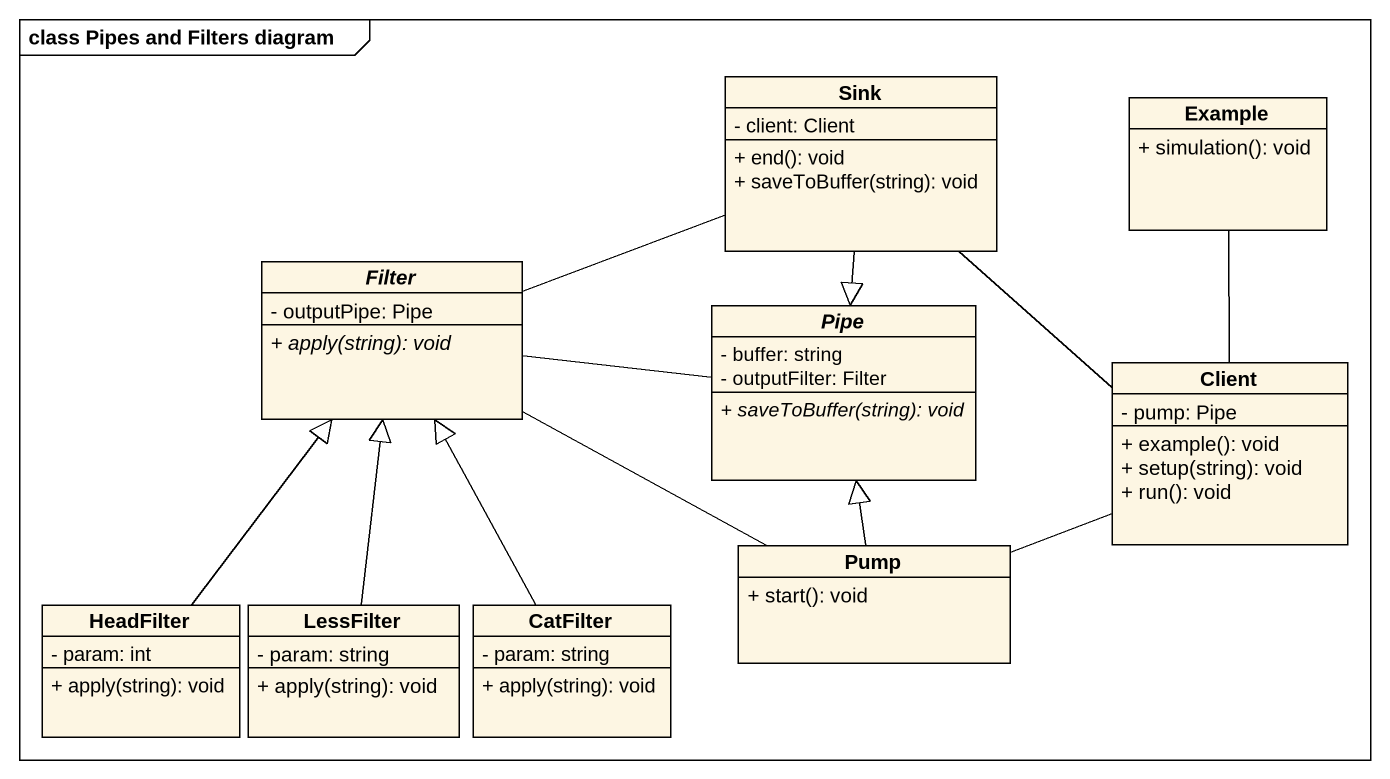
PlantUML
@startuml
mainframe class Pipes and Filters diagram
hide circle
hide empty members
skinparam classAttributeIconSize 0
class Sink {
  - client: Client
  + end(): void
  + saveToBuffer(string): void
}
class Example {
  + simulation(): void
}
abstract class Filter {
  - outputPipe: Pipe
  {abstract} + apply(string): void
}
abstract class Pipe {
  - buffer: string
  - outputFilter: Filter
  {abstract} + saveToBuffer(string): void
}
class Client {
  - pump: Pipe
  + example(): void
  + setup(string): void
  + run(): void
}
class Pump {
  + start(): void
}
class HeadFilter {
  - param: int
  + apply(string): void
}
class LessFilter {
  - param: string
  + apply(string): void
}
class CatFilter {
  - param: string
  + apply(string): void
}
Sink --|> Pipe
Sink -- Client
Example -- Client
Filter -right- Sink
Filter -right- Pump
Pipe -left- Filter
Pump -up-|> Pipe
Pump -right- Client
HeadFilter -up-|> Filter
LessFilter -up-|> Filter
CatFilter -up-|> Filter
@enduml
